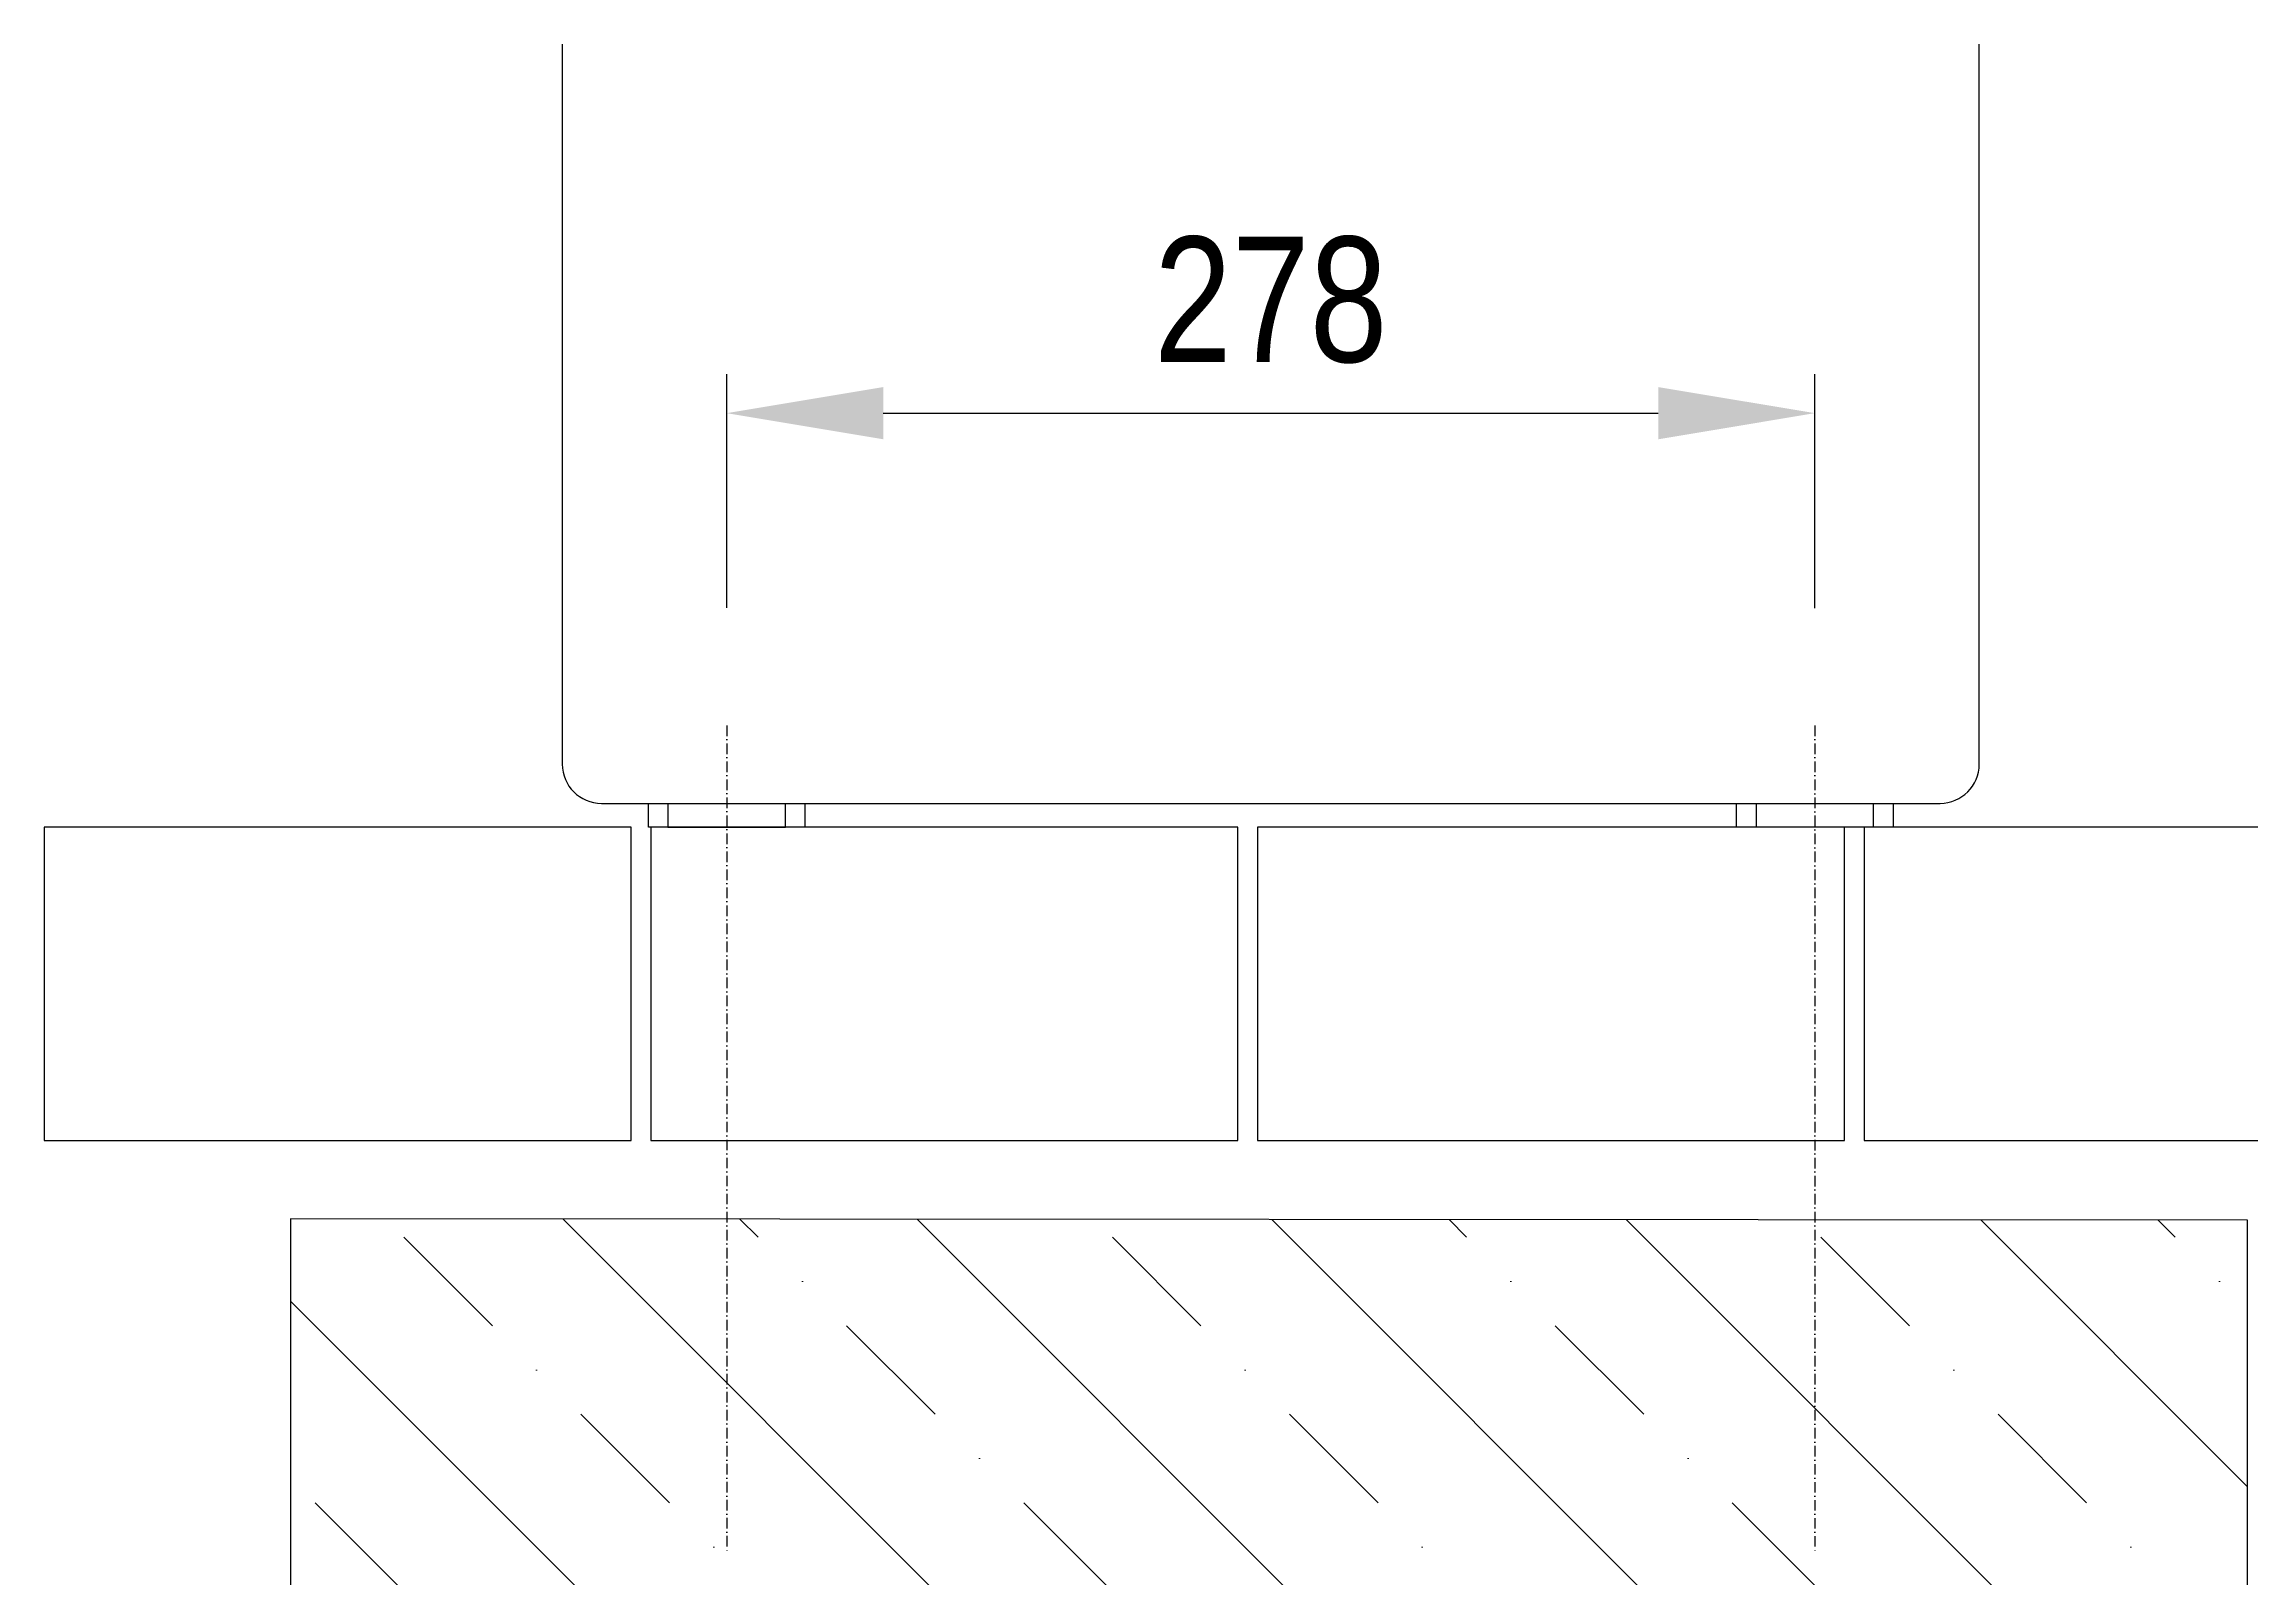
# Model space of a CAD drawing. Header units: millimetres. Extents: x 11004 to 16944, y 3085 to 7285.
# Drawn here: x 12381 to 12945, y 5419 to 5810 of the extents above; entities that cross this region are included whole.
import ezdxf

# ---------------------------------------------------------------- set-up
doc = ezdxf.new("R2010")
doc.units = ezdxf.units.MM
doc.header["$LTSCALE"] = 0.3
doc.linetypes.add('DashDot', pattern=[15, 9, -3, 0, -3])
doc.layers.add('SRAFY', color=251, linetype='Continuous', lineweight=13)
doc.styles.add('SEACAD_Arial', font='arial.ttf', dxfattribs={"width": 0.8})
doc.dimstyles.new('ISO-25', dxfattribs={"dimtxt": 1.6, "dimasz": 2, "dimexe": 0.5, "dimexo": 1.5, "dimtad": 1, "dimdec": 0, "dimtxsty": 'SEACAD_Arial', "dimcen": 2, "dimadec": 0, "dimazin": 0, "dimtfac": 1, "dimtdec": 0, "dimtmove": 0, "dimatfit": 3, "dimfxl": 1, "dimarcsym": 0})

# ---------------------------------------------------------------- blocks, each defined once
blk = doc.blocks.new('*D134')
at = {"color": 0, "lineweight": -2, "transparency": 16777216}
for p, q in [((12555.41, 5666.45), (12555.41, 5726.21)), ((12833.41, 5666.43), (12833.41, 5726.21)), ((12595.41, 5716.21), (12793.41, 5716.21))]:
    blk.add_line(p, q, dxfattribs=at)
at = {"color": 0, "transparency": 16777216}
for points in [[(12595.41, 5722.87), (12595.41, 5709.54), (12555.41, 5716.21)], [(12793.41, 5722.87), (12793.41, 5709.54), (12833.41, 5716.21)]]:
    blk.add_solid(points, dxfattribs=at)
at = {"layer": 'Defpoints', "color": 0, "transparency": 16777216}
for p in [(12833.41, 5716.21), (12555.41, 5636.45), (12833.41, 5636.43)]:
    blk.add_point(p, dxfattribs=at)
at = {"color": 0, "transparency": 16777216, "insert": (12694.41, 5745.05), "char_height": 32, "attachment_point": 5, "style": 'SEACAD_Arial'}
blk.add_mtext('278', dxfattribs=at)

msp = doc.modelspace()

# ---------------------------------------------------------------- hatches: boundary and pattern name
at = {"layer": 'SRAFY'}
h = msp.add_hatch(dxfattribs=at)
h.set_pattern_fill('BETON-PROSTY', color=256, scale=0.8, angle=90)
h.set_pattern_definition([(135, (6702.88, 731.35), (-45.25483, -45.25483), []), (135, (6702.88, 776.605), (-67.88225, -22.6274), [32, -16, 0, -16])])
h.paths.add_polyline_path([(12943.99, 5385.14), (12943.97, 5510.13), (12443.99, 5510.48), (12444, 5260.14), (12444.01, 5260.14), (12944, 5260.11)])
h.paths.add_polyline_path([(13574.41, 5390.46), (13574.39, 5510.03), (13324.42, 5510.1), (13324.42, 5260.11), (13574.43, 5260.12)])

# ---------------------------------------------------------------- linework, layer by layer
for p, q in [((12513.41, 5810.45), (12513.41, 5626.56)), ((12875.41, 5626.56), (12875.41, 5810.45)), ((12523.41, 5616.56), (12865.41, 5616.56)), ((12535.41, 5610.45), (12535.41, 5616.56)), ((12540.41, 5616.56), (12540.41, 5610.45)), ((12570.41, 5610.45), (12570.41, 5616.56)), ((12575.41, 5616.56), (12575.41, 5610.45)), ((12813.41, 5610.45), (12813.41, 5616.56)), ((12818.41, 5616.56), (12818.41, 5610.45)), ((12848.41, 5610.45), (12848.41, 5616.56)), ((12853.41, 5616.56), (12853.41, 5610.45)), ((12540.41, 5610.45), (12535.41, 5610.45)), ((12540.41, 5610.45), (12570.41, 5610.45)), ((12575.41, 5610.45), (12570.41, 5610.45)), ((12818.41, 5610.45), (12813.41, 5610.45)), ((12848.41, 5610.45), (12818.41, 5610.45)), ((12853.41, 5610.45), (12848.41, 5610.45))]:
    msp.add_line(p, q)
at = {"linetype": 'DashDot', "lineweight": 30}
for p, q in [((12555.41, 5636.45), (12555.41, 5425.78)), ((12833.41, 5636.43), (12833.41, 5425.77))]:
    msp.add_line(p, q, dxfattribs=at)
at = {"color": 7, "linetype": 'Continuous'}
for p, q in [((12531.03, 5610.45), (12381.03, 5610.45)), ((12381.03, 5610.45), (12381.03, 5530.45)), ((12531.03, 5530.45), (12531.03, 5610.45)), ((12686.03, 5610.45), (12536.03, 5610.45)), ((12536.03, 5610.45), (12536.03, 5530.45)), ((12686.03, 5530.45), (12686.03, 5610.45)), ((12841.03, 5610.45), (12691.03, 5610.45)), ((12691.03, 5610.45), (12691.03, 5530.45)), ((12841.03, 5530.45), (12841.03, 5610.45)), ((12996.03, 5610.45), (12846.03, 5610.45)), ((12846.03, 5610.45), (12846.03, 5530.45)), ((12381.03, 5530.45), (12531.03, 5530.45)), ((12536.03, 5530.45), (12686.03, 5530.45)), ((12691.03, 5530.45), (12841.03, 5530.45)), ((12846.03, 5530.45), (12996.03, 5530.45))]:
    msp.add_line(p, q, dxfattribs=at)
msp.add_lwpolyline([(12444.01, 5260.11), (12944.01, 5260.11), (12943.97, 5510.1), (12443.97, 5510.45)], close=True)
for centre, start, end in [((12523.41, 5626.56), 180, 270), ((12865.41, 5626.56), 270, 0)]:
    msp.add_arc(centre, 10, start, end)

# ---------------------------------------------------------------- dimensions: what is measured, and where the dimension line sits
dim = msp.add_linear_dim(base=(12833.41, 5716.21), p1=(12555.41, 5636.45), p2=(12833.41, 5636.43), dimstyle='ISO-25', override={"dimscale": 0})
dim.commit()
dim.dimension.update_dxf_attribs({"geometry": '*D134', "text_midpoint": (12694.41, 5745.05)})

doc.saveas('drawing.dxf')
